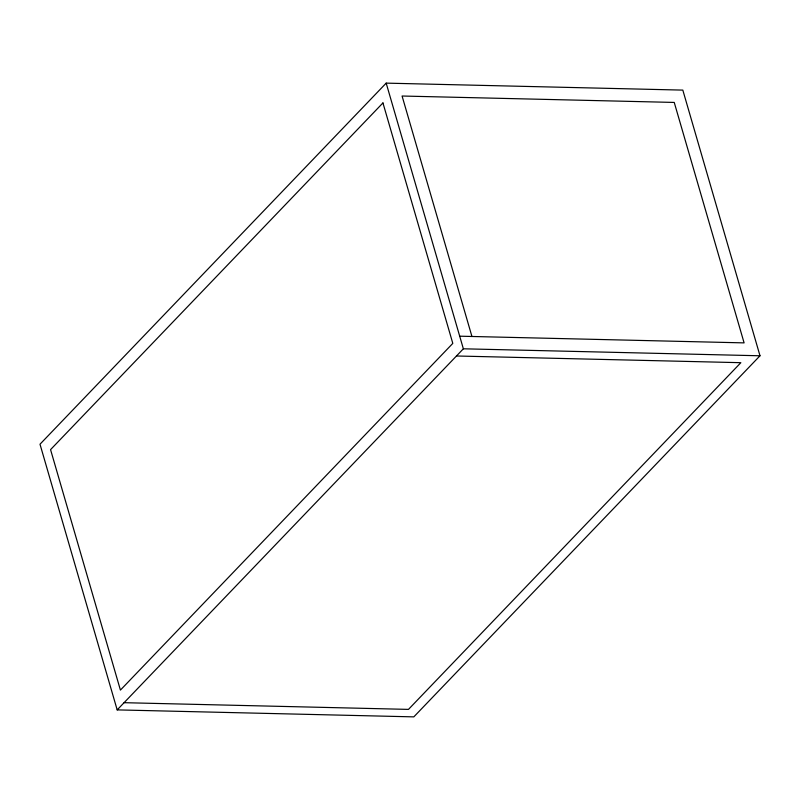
<?xml version="1.0" encoding="UTF-8"?>
<svg xmlns="http://www.w3.org/2000/svg" width="800" height="800" viewBox="0 0 800 800"><rect width="100%" height="100%" fill="white"/><g stroke="black" fill="none" stroke-linecap="round" stroke-linejoin="round"><path stroke-width="1.2" d="M386.18 83.13L40 444.22L117.18 709.89L413.82 716.87L760 355.78L682.82 90.11L386.18 83.13L463.36 348.8L117.18 709.89M459.7 336.19L744.1 342.88L674.24 102.43L402.08 96.02L471.94 336.48M463.36 348.8L760 355.78M456.46 355.99L740.86 362.69L408.48 709.39L124.09 702.69M382.94 102.93L50.56 449.63L120.42 690.09L452.8 343.39L382.94 102.93"/></g></svg>
